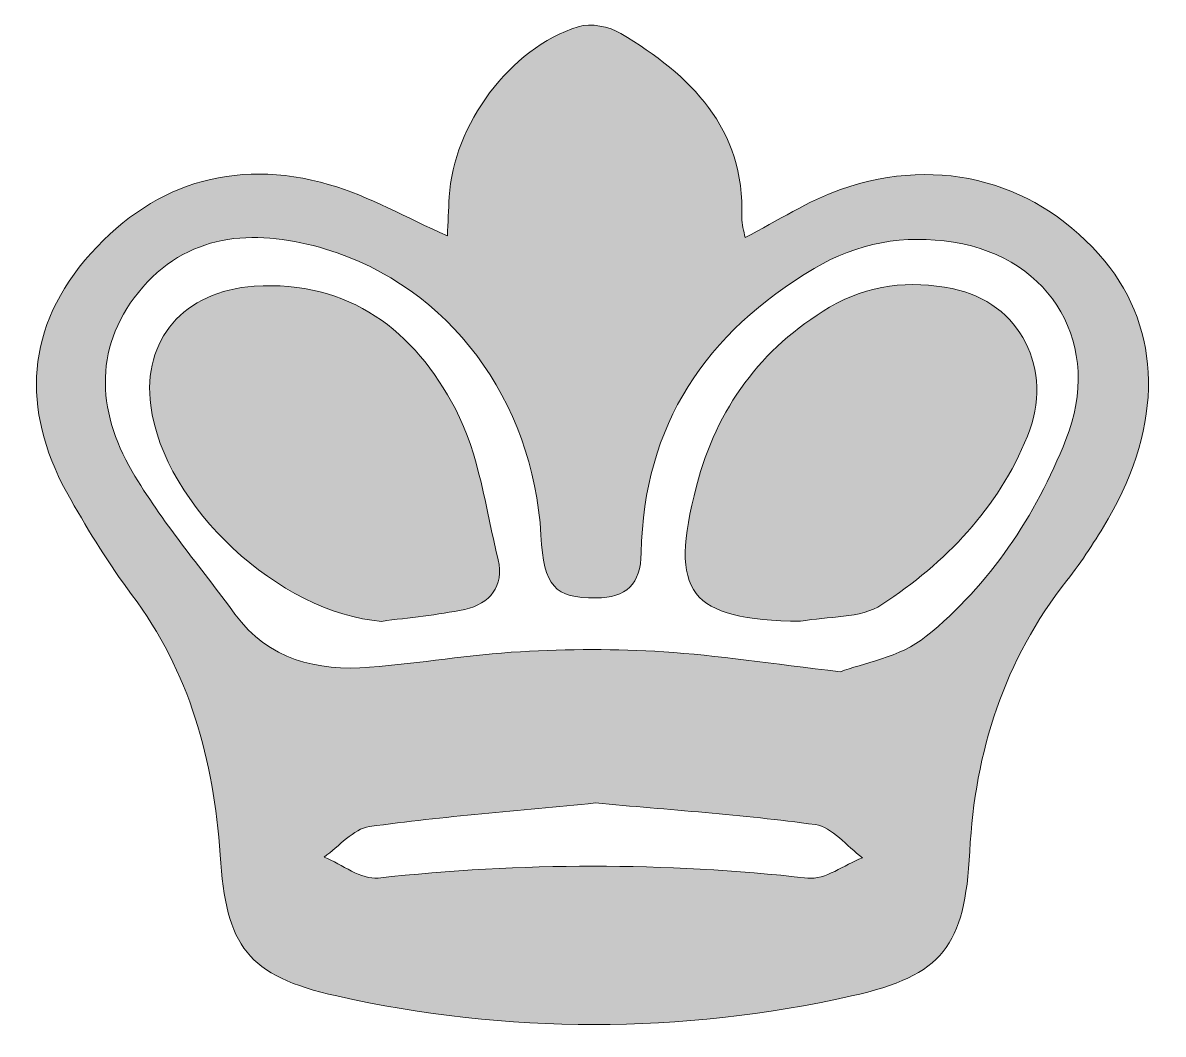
# Model space of a CAD drawing. Header units: inches. Extents: x 100 to 1875, y -1805 to -232.
import ezdxf

# ---------------------------------------------------------------- set-up
doc = ezdxf.new("R2010")
doc.units = ezdxf.units.IN
doc.header["$MEASUREMENT"] = 0
doc.layers.add('Layer 1', color=7, linetype='Continuous')

msp = doc.modelspace()

# ---------------------------------------------------------------- hatches: boundary and pattern name
at = {"layer": 'Layer 1', "true_color": 0xffffff}
h = msp.add_hatch(color=7, dxfattribs=at)
h.dxf.hatch_style = 2
edge = h.paths.add_edge_path()
edge.add_spline(control_points=[(760.9, -563.8), (761.8, -543.1), (762.6, -523.1), (763.7, -503.1), (769.9, -391.4), (858.5, -271.6), (964.3, -238.4), (983.8, -232.2), (1012.8, -237.9), (1031, -248.9), (1138.8, -313.9), (1224.3, -395.2), (1219, -535.4), (1218.7, -545.6), (1222.4, -556), (1224.2, -566.3), (1275.5, -540.1), (1321.9, -509.3), (1372.8, -491.5), (1528.7, -436.8), (1683.1, -480.8), (1783.9, -602.9), (1872.5, -710), (1874.9, -856.9), (1789.2, -1003.8), (1769.8, -1037), (1748.7, -1069.5), (1725, -1099.6), (1627.4, -1223.6), (1582, -1365.3), (1573.8, -1521.5), (1566.1, -1668.3), (1532.4, -1714.2), (1389.8, -1746), (1123.5, -1805.4), (855.1, -1805.5), (588.7, -1746), (448.9, -1714.8), (416.6, -1669), (407.1, -1526.3), (397.2, -1379.3), (359.9, -1241.9), (269.5, -1121.6), (234.5, -1074.9), (203.8, -1024.6), (174.6, -973.9), (100.5, -845.5), (100.1, -716.4), (196.8, -601.7), (295.8, -484.1), (427, -440.5), (577.5, -484), (639.4, -502), (696.8, -535.4), (760.9, -563.8)], knot_values=[0, 0, 0, 0, 1, 1, 1, 2, 2, 2, 3, 3, 3, 4, 4, 4, 5, 5, 5, 6, 6, 6, 7, 7, 7, 8, 8, 8, 9, 9, 9, 10, 10, 10, 11, 11, 11, 12, 12, 12, 13, 13, 13, 14, 14, 14, 15, 15, 15, 16, 16, 16, 17, 17, 17, 18, 18, 18, 18], degree=3, periodic=1)
edge = h.paths.add_edge_path()
edge.add_spline(control_points=[(1372.7, -1241.7), (1405.2, -1228.9), (1465.5, -1219.7), (1506.2, -1186.5), (1605.4, -1105.8), (1675.9, -999.9), (1723.5, -880.6), (1781.5, -735.4), (1702.5, -597.9), (1548.6, -573.5), (1471.5, -561.2), (1399.1, -574.4), (1331.9, -614.2), (1163.7, -713.9), (1066.1, -857.3), (1062.5, -1056.8), (1061.6, -1105.6), (1039.9, -1126.6), (992.3, -1126.8), (927.4, -1127.1), (911.1, -1109.5), (906.5, -1029.3), (894.3, -819.5), (763.7, -642.4), (571.4, -584.3), (468.2, -553.1), (363.9, -555.7), (286.9, -643.3), (209.9, -731), (214.1, -834.4), (270.3, -930), (316.3, -1008.3), (376.3, -1078.4), (430.3, -1152), (482.7, -1223.5), (557.8, -1240.9), (639.9, -1234.7), (718.3, -1228.8), (796.2, -1214.9), (874.6, -1210.5), (948.7, -1206.2), (1023.5, -1205.9), (1097.5, -1210.7), (1181.3, -1216.1), (1264.7, -1229.1), (1372.7, -1241.7)], knot_values=[0, 0, 0, 0, 1, 1, 1, 2, 2, 2, 3, 3, 3, 4, 4, 4, 5, 5, 5, 6, 6, 6, 7, 7, 7, 8, 8, 8, 9, 9, 9, 10, 10, 10, 11, 11, 11, 12, 12, 12, 13, 13, 13, 14, 14, 14, 15, 15, 15, 15], degree=3, periodic=1)
edge = h.paths.add_edge_path()
edge.add_spline(control_points=[(991.2, -1445.8), (872.3, -1457.6), (755.6, -1466.7), (639.8, -1482.5), (614.5, -1485.9), (592.5, -1513.4), (569, -1529.9), (597.1, -1541.4), (626.6, -1565.5), (653.1, -1562.6), (876.2, -1538.1), (1098.6, -1538), (1321.7, -1562.7), (1348.6, -1565.7), (1378.3, -1542.2), (1406.8, -1531), (1382.4, -1513.1), (1359.8, -1483.1), (1333.5, -1479.5), (1219.6, -1464), (1104.6, -1456.3), (991.2, -1445.8)], knot_values=[0, 0, 0, 0, 1, 1, 1, 2, 2, 2, 3, 3, 3, 4, 4, 4, 5, 5, 5, 6, 6, 6, 7, 7, 7, 7], degree=3, periodic=1)
h = msp.add_hatch(color=7, dxfattribs=at)
h.dxf.hatch_style = 2
edge = h.paths.add_edge_path()
edge.add_spline(control_points=[(658.4, -1163.3), (500.2, -1150.9), (319.8, -984.5), (299.2, -827.4), (285.8, -726), (350.2, -649.4), (460.4, -642), (608.2, -632.2), (709.9, -711.7), (773.3, -832.9), (810.2, -903.5), (820.8, -988.3), (839.8, -1067.6), (849.5, -1108.1), (827.1, -1136.2), (787.9, -1144.6), (745.4, -1153.8), (701.6, -1157.3), (658.4, -1163.3)], knot_values=[0, 0, 0, 0, 1, 1, 1, 2, 2, 2, 3, 3, 3, 4, 4, 4, 5, 5, 5, 6, 6, 6, 6], degree=3, periodic=1)
h = msp.add_hatch(color=7, dxfattribs=at)
h.dxf.hatch_style = 2
edge = h.paths.add_edge_path()
edge.add_spline(control_points=[(1310.6, -1163.1), (1136.6, -1161), (1105, -1119.7), (1148.6, -952.8), (1180.2, -831.5), (1248.2, -738.8), (1355.8, -674.8), (1415.6, -639.3), (1480.8, -632.5), (1546.7, -645.7), (1652.7, -667), (1705.7, -771.1), (1663.5, -875.4), (1618, -987.6), (1536, -1072.2), (1437.2, -1137.2), (1403.8, -1159.2), (1353.3, -1155.2), (1310.6, -1163.1)], knot_values=[0, 0, 0, 0, 1, 1, 1, 2, 2, 2, 3, 3, 3, 4, 4, 4, 5, 5, 5, 6, 6, 6, 6], degree=3, periodic=1)

# ---------------------------------------------------------------- linework, layer by layer
at = {"layer": 'Layer 1', "lineweight": 0}
for points, knots in [([(760.9, -563.8), (761.8, -543.1), (762.6, -523.1), (763.7, -503.1), (769.9, -391.4), (858.5, -271.6), (964.3, -238.4), (983.8, -232.2), (1012.8, -237.9), (1031, -248.9), (1138.8, -313.9), (1224.3, -395.2), (1219, -535.4), (1218.7, -545.6), (1222.4, -556), (1224.2, -566.3), (1275.5, -540.1), (1321.9, -509.3), (1372.8, -491.5), (1528.7, -436.8), (1683.1, -480.8), (1783.9, -602.9), (1872.5, -710), (1874.9, -856.9), (1789.2, -1003.8), (1769.8, -1037), (1748.7, -1069.5), (1725, -1099.6), (1627.4, -1223.6), (1582, -1365.3), (1573.8, -1521.5), (1566.1, -1668.3), (1532.4, -1714.2), (1389.8, -1746), (1123.5, -1805.4), (855.1, -1805.5), (588.7, -1746), (448.9, -1714.8), (416.6, -1669), (407.1, -1526.3), (397.2, -1379.3), (359.9, -1241.9), (269.5, -1121.6), (234.5, -1074.9), (203.8, -1024.6), (174.6, -973.9), (100.5, -845.5), (100.1, -716.4), (196.8, -601.7), (295.8, -484.1), (427, -440.5), (577.5, -484), (639.4, -502), (696.8, -535.4), (760.9, -563.8)], [0, 0, 0, 0, 1, 1, 1, 2, 2, 2, 3, 3, 3, 4, 4, 4, 5, 5, 5, 6, 6, 6, 7, 7, 7, 8, 8, 8, 9, 9, 9, 10, 10, 10, 11, 11, 11, 12, 12, 12, 13, 13, 13, 14, 14, 14, 15, 15, 15, 16, 16, 16, 17, 17, 17, 18, 18, 18, 18]), ([(1372.7, -1241.7), (1405.2, -1228.9), (1465.5, -1219.7), (1506.2, -1186.5), (1605.4, -1105.8), (1675.9, -999.9), (1723.5, -880.6), (1781.5, -735.4), (1702.5, -597.9), (1548.6, -573.5), (1471.5, -561.2), (1399.1, -574.4), (1331.9, -614.2), (1163.7, -713.9), (1066.1, -857.3), (1062.5, -1056.8), (1061.6, -1105.6), (1039.9, -1126.6), (992.3, -1126.8), (927.4, -1127.1), (911.1, -1109.5), (906.5, -1029.3), (894.3, -819.5), (763.7, -642.4), (571.4, -584.3), (468.2, -553.1), (363.9, -555.7), (286.9, -643.3), (209.9, -731), (214.1, -834.4), (270.3, -930), (316.3, -1008.3), (376.3, -1078.4), (430.3, -1152), (482.7, -1223.5), (557.8, -1240.9), (639.9, -1234.7), (718.3, -1228.8), (796.2, -1214.9), (874.6, -1210.5), (948.7, -1206.2), (1023.5, -1205.9), (1097.5, -1210.7), (1181.3, -1216.1), (1264.7, -1229.1), (1372.7, -1241.7)], [0, 0, 0, 0, 1, 1, 1, 2, 2, 2, 3, 3, 3, 4, 4, 4, 5, 5, 5, 6, 6, 6, 7, 7, 7, 8, 8, 8, 9, 9, 9, 10, 10, 10, 11, 11, 11, 12, 12, 12, 13, 13, 13, 14, 14, 14, 15, 15, 15, 15]), ([(658.4, -1163.3), (500.2, -1150.9), (319.8, -984.5), (299.2, -827.4), (285.8, -726), (350.2, -649.4), (460.4, -642), (608.2, -632.2), (709.9, -711.7), (773.3, -832.9), (810.2, -903.5), (820.8, -988.3), (839.8, -1067.6), (849.5, -1108.1), (827.1, -1136.2), (787.9, -1144.6), (745.4, -1153.8), (701.6, -1157.3), (658.4, -1163.3)], [0, 0, 0, 0, 1, 1, 1, 2, 2, 2, 3, 3, 3, 4, 4, 4, 5, 5, 5, 6, 6, 6, 6]), ([(1310.6, -1163.1), (1136.6, -1161), (1105, -1119.7), (1148.6, -952.8), (1180.2, -831.5), (1248.2, -738.8), (1355.8, -674.8), (1415.6, -639.3), (1480.8, -632.5), (1546.7, -645.7), (1652.7, -667), (1705.7, -771.1), (1663.5, -875.4), (1618, -987.6), (1536, -1072.2), (1437.2, -1137.2), (1403.8, -1159.2), (1353.3, -1155.2), (1310.6, -1163.1)], [0, 0, 0, 0, 1, 1, 1, 2, 2, 2, 3, 3, 3, 4, 4, 4, 5, 5, 5, 6, 6, 6, 6]), ([(991.2, -1445.8), (872.3, -1457.6), (755.6, -1466.7), (639.8, -1482.5), (614.5, -1485.9), (592.5, -1513.4), (569, -1529.9), (597.1, -1541.4), (626.6, -1565.5), (653.1, -1562.6), (876.2, -1538.1), (1098.6, -1538), (1321.7, -1562.7), (1348.6, -1565.7), (1378.3, -1542.2), (1406.8, -1531), (1382.4, -1513.1), (1359.8, -1483.1), (1333.5, -1479.5), (1219.6, -1464), (1104.6, -1456.3), (991.2, -1445.8)], [0, 0, 0, 0, 1, 1, 1, 2, 2, 2, 3, 3, 3, 4, 4, 4, 5, 5, 5, 6, 6, 6, 7, 7, 7, 7])]:
    msp.add_open_spline(points, degree=3, knots=knots, dxfattribs=at)

doc.saveas('drawing.dxf')
